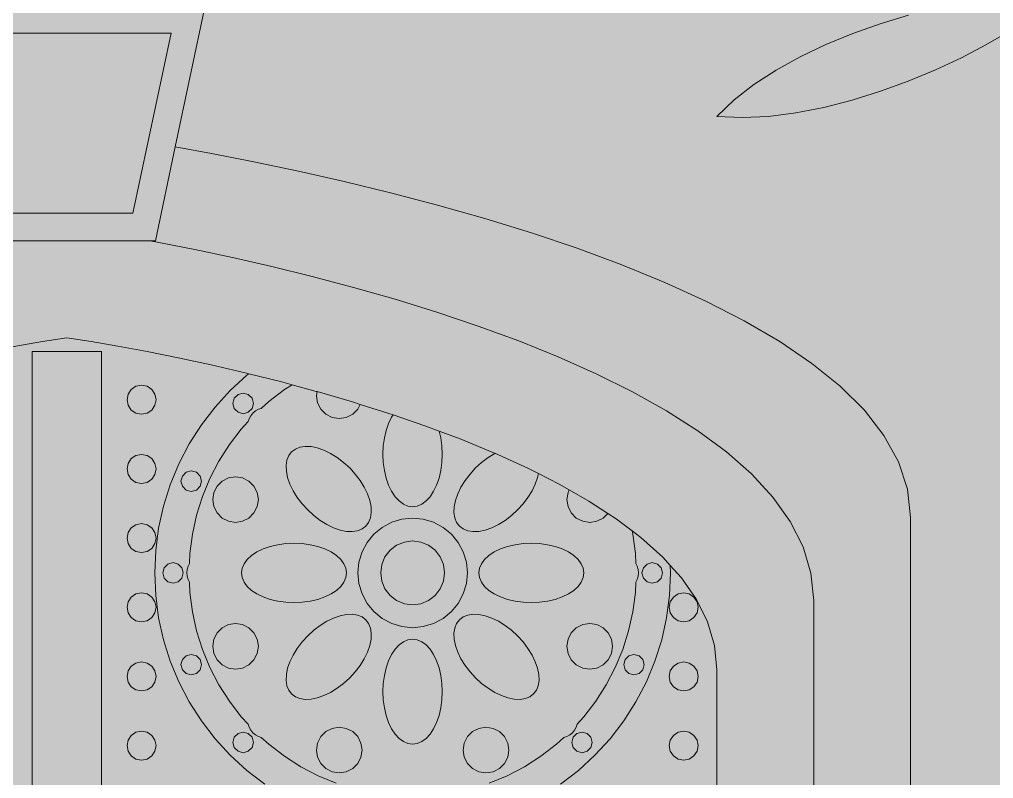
# Model space of a CAD drawing. Header units: millimetres. Extents: x -2412 to 16214, y -1176 to 12021.
# Drawn here: x 2925 to 4000, y 5086 to 5924 of the extents above; entities that cross this region are included whole.
import ezdxf

# ---------------------------------------------------------------- set-up
doc = ezdxf.new("R2010")
doc.units = ezdxf.units.MM
for name, color, linetype, lineweight, true_color in [('00_WHITE_BACKGROUND', 7, 'Continuous', 18, 0xffffff), ('02_CORNICES', 7, 'Continuous', 18, 0x000000), ('03_FRAMES_DOORS', 7, 'Continuous', 18, 0x000000), ('06_ORNAMENT', 7, 'Continuous', 18, 0x000000)]:
    doc.layers.add(name, color=color, linetype=linetype, lineweight=lineweight, true_color=true_color)

msp = doc.modelspace()

# ---------------------------------------------------------------- linework, layer by layer
at = {"layer": '00_WHITE_BACKGROUND', "lineweight": 18, "true_color": 0xffffff}
msp.add_solid([(-2412.2137, -1175.5725), (16213.7405, -1175.5725), (-2412.2137, 12015.2672), (16213.7405, 12015.2672)], dxfattribs=at)
at = {"layer": '02_CORNICES', "color": 7, "lineweight": 18, "true_color": 0x000000}
msp.add_lwpolyline([(3074.8092, 5679.3893), (3096.7481, 5782.9924), (3129.771, 5938.9313), (3083.0382, 5938.9313)], dxfattribs=at)
msp.add_lwpolyline([(2862.1069, 5908.3969), (2904.1374, 5709.9237), (3050.0611, 5709.9237), (3092.0916, 5908.3969)], close=True, dxfattribs=at)
at = {"layer": '03_FRAMES_DOORS', "color": 7, "lineweight": 18, "true_color": 0x000000}
for points in [[(3801.5267, 4473.2824), (3908.3969, 4473.2824), (3908.3969, 5374.0458), (3904.9771, 5405.4809), (3895.0534, 5435.6794), (3879.0687, 5464.6565), (3857.5267, 5492.3969), (3830.855, 5518.916), (3799.5573, 5544.229), (3764.0763, 5568.3511), (3724.9008, 5591.2672), (3682.4885, 5613.0076), (3637.313, 5633.5573), (3589.8321, 5652.9313), (3540.5344, 5671.145), (3489.8779, 5688.1985), (3438.3359, 5704.1069), (3386.3664, 5718.8702), (3334.4427, 5732.5038), (3283.0382, 5744.9924), (3232.626, 5756.3664), (3183.6641, 5766.6412), (3136.626, 5775.8015), (3096.7481, 5782.9924)], [(2885.1298, 5679.3893), (3069.0687, 5679.3893)], [(3069.0687, 5679.3893), (3074.8092, 5679.3893)], [(3801.5267, 4473.2824), (3801.5267, 5282.4427), (3798.5038, 5312.7634), (3789.7099, 5341.8779), (3775.5725, 5369.8168), (3756.4885, 5396.5649), (3732.8855, 5422.1374), (3705.1756, 5446.5496), (3673.771, 5469.8015), (3639.084, 5491.9084), (3601.542, 5512.8702), (3561.542, 5532.687), (3519.5267, 5551.374), (3475.8779, 5568.9313), (3431.0382, 5585.374), (3385.4046, 5600.7176), (3339.3893, 5614.9466), (3293.4351, 5628.0916), (3247.9389, 5640.1374), (3203.2977, 5651.1145), (3159.9542, 5661.0076), (3118.3206, 5669.8473), (3078.7939, 5677.6183), (3069.0687, 5679.3893)], [(3212.8244, 5524.0611), (3178.0916, 5532.7786), (3173.9847, 5533.8168), (3136.2595, 5542.6107), (3100.0153, 5550.4733), (3065.6183, 5557.374), (3033.4198, 5563.3435), (3003.8015, 5568.3969), (2977.0992, 5572.5191), (2950.3969, 5568.3969), (2920.7786, 5563.3435), (2888.5802, 5557.374), (2854.1832, 5550.4733), (2817.9389, 5542.6107), (2780.2137, 5533.8168), (2776.1069, 5532.7786), (2741.374, 5524.0611)], [(3015.2672, 4473.2824), (3015.2672, 5557.2519), (2938.9313, 5557.2519), (2938.9313, 4473.2824)], [(3252.4275, 5513.3435), (3225.6489, 5520.5954)], [(3449.2061, 5445.145), (3411.2214, 5460.7634), (3388.1679, 5469.4046)], [(3583.4656, 5372.6565), (3574.1985, 5378.687), (3553.2672, 5392.3053)], [(3634.916, 5330.2901), (3610.7939, 5351.9847), (3601.1298, 5359.2824)], [(3801.5267, 4473.2824), (3694.6565, 4473.2824), (3694.6565, 5206.1069), (3692.0305, 5233.0534), (3684.3817, 5258.9466), (3672.0611, 5283.771), (3655.4504, 5307.542), (3643.0687, 5321.2519)]]:
    msp.add_lwpolyline(points, dxfattribs=at)
at = {"layer": '06_ORNAMENT', "color": 7, "lineweight": 18, "true_color": 0x000000}
for points in [[(3905.9695, 5928.4275), (3875.0534, 5918.9771), (3844.5802, 5908.1679), (3814.9466, 5896.0305), (3786.6107, 5882.5954), (3759.9847, 5867.9237), (3735.4962, 5852.0305), (3713.5725, 5834.9771), (3694.6565, 5816.7939), (3722.3969, 5815.4046), (3751.5878, 5816.7481), (3781.8473, 5820.5802), (3812.7939, 5826.626), (3844.0458, 5834.6565), (3875.2214, 5844.3969), (3905.9542, 5855.6183), (3935.8473, 5868.0611), (3964.5191, 5881.4656), (3991.6031, 5895.5878), (4016.7023, 5910.1832), (4039.4351, 5924.9771)], [(3178.0916, 5532.7786), (3175.8015, 5531.0382), (3157.4962, 5514.2595), (3140.7176, 5495.9542), (3125.6031, 5476.2443), (3112.2595, 5455.2977), (3100.7939, 5433.2824), (3091.2824, 5410.3359), (3083.8168, 5386.6565), (3078.4427, 5362.4122), (3075.2061, 5337.7863), (3074.1221, 5312.9771), (3075.2061, 5288.1679), (3078.4427, 5263.542), (3083.8168, 5239.2977), (3091.2824, 5215.6183), (3100.7939, 5192.6718), (3112.2595, 5170.6412), (3125.6031, 5149.7099), (3140.7176, 5130), (3157.4962, 5111.6947), (3175.8015, 5094.916), (3195.5115, 5079.8015)], [(3212.8244, 5524.0611), (3225.6489, 5520.5954), (3217.1756, 5515.2061), (3200.0916, 5502.0916), (3191.771, 5494.458), (3188.7023, 5493.5115), (3185.3435, 5491.7099), (3182.4275, 5489.3282), (3180.0458, 5486.4122), (3178.2443, 5483.0534), (3177.2977, 5479.9847), (3169.6641, 5471.6641), (3156.5496, 5454.5802), (3144.9771, 5436.4122), (3135.0382, 5417.313), (3126.7939, 5397.4046), (3120.3206, 5376.8702), (3115.6641, 5355.8473), (3112.855, 5334.4885), (3112.3511, 5323.2061), (3110.8702, 5320.3664), (3109.7557, 5316.7176), (3109.3893, 5312.9771), (3109.7557, 5309.2366), (3110.8702, 5305.5878), (3112.3511, 5302.7481), (3112.855, 5291.4656), (3115.6641, 5270.1069), (3120.3206, 5249.084), (3126.7939, 5228.5496), (3135.0382, 5208.6412), (3144.9771, 5189.542), (3156.5496, 5171.374), (3169.6641, 5154.2901), (3177.2977, 5145.9695), (3178.2443, 5142.9008), (3180.0458, 5139.542), (3182.4275, 5136.626), (3185.3435, 5134.2443), (3188.7023, 5132.4427), (3191.771, 5131.4962), (3200.0916, 5123.8626), (3217.1756, 5110.7481), (3235.3435, 5099.1756), (3254.4427, 5089.2366), (3274.3511, 5080.9924)], [(3253.3435, 5513.084), (3252.4275, 5513.3435)], [(3253.3435, 5513.084), (3252.6107, 5508.4733), (3253.8473, 5500.687), (3257.4198, 5493.6641), (3262.9924, 5488.0916), (3270.0153, 5484.5191), (3277.8015, 5483.2824), (3285.5878, 5484.5191), (3292.6107, 5488.0916), (3298.1832, 5493.6641), (3300.9008, 5498.9924)], [(3300.9008, 5498.9924), (3292.4275, 5501.6641), (3253.3435, 5513.084)], [(3337.2366, 5487.374), (3332.4733, 5489.0229), (3300.9008, 5498.9924)], [(3449.6336, 5444.9618), (3449.374, 5444.8397), (3442.0458, 5440.2901), (3434.9466, 5434.8855), (3428.2443, 5428.7634), (3422.1221, 5422.0611), (3416.7176, 5414.9618), (3412.1679, 5407.6336), (3408.5954, 5400.2595), (3406.0611, 5393.0076), (3404.6412, 5386.0763), (3404.3817, 5379.6183), (3405.2824, 5373.8015), (3407.313, 5368.7634), (3410.4427, 5364.6412), (3414.5649, 5361.5115), (3419.6031, 5359.4809), (3425.4198, 5358.5802), (3431.8779, 5358.8397), (3438.8092, 5360.2595), (3446.0611, 5362.7939), (3453.4351, 5366.3664), (3460.7634, 5370.916), (3467.8626, 5376.3206), (3474.5649, 5382.4427), (3480.687, 5389.145), (3486.0916, 5396.2443), (3490.6412, 5403.5725), (3494.2137, 5410.9466), (3496.7481, 5418.1985), (3497.6336, 5422.5496)], [(3449.6336, 5444.9618), (3449.2061, 5445.145)], [(3497.6336, 5422.5496), (3485.7863, 5428.5344), (3449.6336, 5444.9618)], [(3531.7557, 5404.5649), (3520.5954, 5410.9313), (3497.6336, 5422.5496)], [(3531.7557, 5404.5649), (3530.3206, 5401.7405), (3529.084, 5393.9542), (3530.3206, 5386.1679), (3533.8931, 5379.145), (3539.4656, 5373.5725), (3546.4885, 5370), (3554.2748, 5368.7634), (3562.0611, 5370), (3569.084, 5373.5725), (3574.1985, 5378.687)], [(3553.2672, 5392.3053), (3531.7557, 5404.5649)], [(3443.2061, 5080.9924), (3463.1145, 5089.2366), (3482.2137, 5099.1756), (3500.3817, 5110.7481), (3517.4656, 5123.8626), (3525.7863, 5131.4962), (3528.855, 5132.4427), (3532.2137, 5134.2443), (3535.1298, 5136.626), (3537.5115, 5139.542), (3539.313, 5142.9008), (3540.2595, 5145.9695), (3547.8931, 5154.2901), (3561.0076, 5171.374), (3572.5802, 5189.542), (3582.5191, 5208.6412), (3590.7634, 5228.5496), (3597.2366, 5249.084), (3601.8931, 5270.1069), (3604.7023, 5291.4656), (3605.2061, 5302.7481), (3606.687, 5305.5878), (3607.8015, 5309.2366), (3608.1679, 5312.9771), (3607.8015, 5316.7176), (3606.687, 5320.3664), (3605.2061, 5323.2061), (3604.7023, 5334.4885), (3601.8931, 5355.8473), (3601.1298, 5359.2824), (3583.4656, 5372.6565)], [(3522.0458, 5079.8015), (3541.7557, 5094.916), (3560.0611, 5111.6947), (3576.8397, 5130), (3591.9542, 5149.7099), (3605.2977, 5170.6412), (3616.7634, 5192.6718), (3626.2748, 5215.6183), (3633.7405, 5239.2977), (3639.1145, 5263.542), (3642.3511, 5288.1679), (3643.4351, 5312.9771), (3643.0687, 5321.2519), (3634.916, 5330.2901)]]:
    msp.add_lwpolyline(points, dxfattribs=at)
for points in [[(3043.5115, 5504.0763), (3044.7328, 5497.9389), (3048.2137, 5492.7328), (3053.4046, 5489.2672), (3059.542, 5488.0458), (3065.6794, 5489.2672), (3070.8702, 5492.7328), (3074.3511, 5497.9389), (3075.5725, 5504.0763), (3074.3511, 5510.2137), (3070.8702, 5515.4046), (3065.6794, 5518.8855), (3059.542, 5520.1069), (3053.4046, 5518.8855), (3048.2137, 5515.4046), (3044.7328, 5510.2137)], [(3160.4122, 5500.0153), (3161.9237, 5494.3359), (3166.0763, 5490.1985), (3171.7405, 5488.6718), (3177.4198, 5490.1985), (3181.5573, 5494.3359), (3183.084, 5500.0153), (3181.5573, 5505.6794), (3177.4198, 5509.8321), (3171.7405, 5511.3435), (3166.0763, 5509.8321), (3161.9237, 5505.6794)], [(3337.2366, 5487.374), (3335.6183, 5484.9313), (3332.2901, 5478.0305), (3329.6031, 5470.2748), (3327.6336, 5461.8779), (3326.4275, 5453.0382), (3326.0305, 5443.9695), (3326.4275, 5434.9008), (3327.6336, 5426.0611), (3329.6031, 5417.6641), (3332.2901, 5409.9084), (3335.6183, 5403.0076), (3339.5267, 5397.0992), (3343.9084, 5392.3511), (3348.6565, 5388.8702), (3353.6489, 5386.7481), (3358.7786, 5386.0305), (3363.9084, 5386.7481), (3368.9008, 5388.8702), (3373.6489, 5392.3511), (3378.0305, 5397.0992), (3381.9389, 5403.0076), (3385.2672, 5409.9084), (3387.9542, 5417.6641), (3389.9237, 5426.0611), (3391.1298, 5434.9008), (3391.5267, 5443.9695), (3391.1298, 5453.0382), (3389.9237, 5461.8779), (3388.1679, 5469.4046), (3372.1832, 5475.3893)], [(3219.1298, 5431.5878), (3219.4046, 5425.1298), (3220.8092, 5418.1985), (3223.3435, 5410.9466), (3226.916, 5403.5725), (3231.4656, 5396.2443), (3236.8702, 5389.145), (3242.9924, 5382.4427), (3249.6947, 5376.3206), (3256.7939, 5370.916), (3264.1221, 5366.3664), (3271.4962, 5362.7939), (3278.7481, 5360.2595), (3285.6794, 5358.8397), (3292.1374, 5358.5802), (3297.9542, 5359.4809), (3302.9924, 5361.5115), (3307.1145, 5364.6412), (3310.2443, 5368.7634), (3312.2748, 5373.8015), (3313.1756, 5379.6183), (3312.916, 5386.0763), (3311.4962, 5393.0076), (3308.9618, 5400.2595), (3305.3893, 5407.6336), (3300.8397, 5414.9618), (3295.4351, 5422.0611), (3289.313, 5428.7634), (3282.6107, 5434.8855), (3275.5115, 5440.2901), (3268.1832, 5444.8397), (3260.8092, 5448.4122), (3253.5573, 5450.9466), (3246.626, 5452.3511), (3240.1679, 5452.626), (3234.3511, 5451.7252), (3229.313, 5449.6947), (3225.1908, 5446.5649), (3222.0611, 5442.4427), (3220.0305, 5437.4046)], [(3043.5115, 5427.7405), (3044.7328, 5421.6031), (3048.2137, 5416.3969), (3053.4046, 5412.9313), (3059.542, 5411.7099), (3065.6794, 5412.9313), (3070.8702, 5416.3969), (3074.3511, 5421.6031), (3075.5725, 5427.7405), (3074.3511, 5433.8779), (3070.8702, 5439.0687), (3065.6794, 5442.5496), (3059.542, 5443.771), (3053.4046, 5442.5496), (3048.2137, 5439.0687), (3044.7328, 5433.8779)], [(3103.0687, 5414.1985), (3104.5954, 5408.5344), (3108.7481, 5404.3817), (3114.4122, 5402.855), (3120.0763, 5404.3817), (3124.229, 5408.5344), (3125.7405, 5414.1985), (3124.229, 5419.8626), (3120.0763, 5424.0153), (3114.4122, 5425.5267), (3108.7481, 5424.0153), (3104.5954, 5419.8626)], [(3138.0916, 5393.9542), (3139.3282, 5386.1679), (3142.9008, 5379.145), (3148.4733, 5373.5725), (3155.4962, 5370), (3163.2824, 5368.7634), (3171.0687, 5370), (3178.0916, 5373.5725), (3183.6641, 5379.145), (3187.2366, 5386.1679), (3188.4733, 5393.9542), (3187.2366, 5401.7405), (3183.6641, 5408.7634), (3178.0916, 5414.3359), (3171.0687, 5417.9084), (3163.2824, 5419.145), (3155.4962, 5417.9084), (3148.4733, 5414.3359), (3142.9008, 5408.7634), (3139.3282, 5401.7405)], [(3043.5115, 5351.4046), (3044.7328, 5345.2672), (3048.2137, 5340.0611), (3053.4046, 5336.5954), (3059.542, 5335.374), (3065.6794, 5336.5954), (3070.8702, 5340.0611), (3074.3511, 5345.2672), (3075.5725, 5351.4046), (3074.3511, 5357.542), (3070.8702, 5362.7328), (3065.6794, 5366.2137), (3059.542, 5367.4351), (3053.4046, 5366.2137), (3048.2137, 5362.7328), (3044.7328, 5357.542)], [(3298.3206, 5312.9771), (3299.4809, 5301.1756), (3302.916, 5289.8473), (3308.5038, 5279.3893), (3316.0305, 5270.229), (3325.1908, 5262.7023), (3335.6489, 5257.1145), (3346.9771, 5253.6794), (3358.7786, 5252.5191), (3370.5802, 5253.6794), (3381.9084, 5257.1145), (3392.3664, 5262.7023), (3401.5267, 5270.229), (3409.0534, 5279.3893), (3414.6412, 5289.8473), (3418.0763, 5301.1756), (3419.2366, 5312.9771), (3418.0763, 5324.7786), (3414.6412, 5336.1069), (3409.0534, 5346.5649), (3401.5267, 5355.7252), (3392.3664, 5363.2519), (3381.9084, 5368.8397), (3370.5802, 5372.2748), (3358.7786, 5373.4351), (3346.9771, 5372.2748), (3335.6489, 5368.8397), (3325.1908, 5363.2519), (3316.0305, 5355.7252), (3308.5038, 5346.5649), (3302.916, 5336.1069), (3299.4809, 5324.7786)], [(3169.8473, 5312.9771), (3170.5649, 5307.8473), (3172.687, 5302.855), (3176.1679, 5298.1069), (3180.916, 5293.7252), (3186.8244, 5289.8168), (3193.7252, 5286.4885), (3201.4809, 5283.8015), (3209.8779, 5281.8321), (3218.7176, 5280.626), (3227.7863, 5280.229), (3236.855, 5280.626), (3245.6947, 5281.8321), (3254.0916, 5283.8015), (3261.8473, 5286.4885), (3268.7481, 5289.8168), (3274.6565, 5293.7252), (3279.4046, 5298.1069), (3282.8855, 5302.855), (3285.0076, 5307.8473), (3285.7252, 5312.9771), (3285.0076, 5318.1069), (3282.8855, 5323.0992), (3279.4046, 5327.8473), (3274.6565, 5332.229), (3268.7481, 5336.1374), (3261.8473, 5339.4656), (3254.0916, 5342.1527), (3245.6947, 5344.1221), (3236.855, 5345.3282), (3227.7863, 5345.7252), (3218.7176, 5345.3282), (3209.8779, 5344.1221), (3201.4809, 5342.1527), (3193.7252, 5339.4656), (3186.8244, 5336.1374), (3180.916, 5332.229), (3176.1679, 5327.8473), (3172.687, 5323.0992), (3170.5649, 5318.1069)], [(3323.5115, 5312.9771), (3324.7176, 5303.8473), (3328.229, 5295.3435), (3333.8473, 5288.0458), (3341.145, 5282.4275), (3349.6489, 5278.916), (3358.7786, 5277.7099), (3367.9084, 5278.916), (3376.4122, 5282.4275), (3383.7099, 5288.0458), (3389.3282, 5295.3435), (3392.8397, 5303.8473), (3394.0458, 5312.9771), (3392.8397, 5322.1069), (3389.3282, 5330.6107), (3383.7099, 5337.9084), (3376.4122, 5343.5267), (3367.9084, 5347.0382), (3358.7786, 5348.2443), (3349.6489, 5347.0382), (3341.145, 5343.5267), (3333.8473, 5337.9084), (3328.229, 5330.6107), (3324.7176, 5322.1069)], [(3431.8321, 5312.9771), (3432.5496, 5307.8473), (3434.6718, 5302.855), (3438.1527, 5298.1069), (3442.9008, 5293.7252), (3448.8092, 5289.8168), (3455.7099, 5286.4885), (3463.4656, 5283.8015), (3471.8626, 5281.8321), (3480.7023, 5280.626), (3489.771, 5280.229), (3498.8397, 5280.626), (3507.6794, 5281.8321), (3516.0763, 5283.8015), (3523.8321, 5286.4885), (3530.7328, 5289.8168), (3536.6412, 5293.7252), (3541.3893, 5298.1069), (3544.8702, 5302.855), (3546.9924, 5307.8473), (3547.7099, 5312.9771), (3546.9924, 5318.1069), (3544.8702, 5323.0992), (3541.3893, 5327.8473), (3536.6412, 5332.229), (3530.7328, 5336.1374), (3523.8321, 5339.4656), (3516.0763, 5342.1527), (3507.6794, 5344.1221), (3498.8397, 5345.3282), (3489.771, 5345.7252), (3480.7023, 5345.3282), (3471.8626, 5344.1221), (3463.4656, 5342.1527), (3455.7099, 5339.4656), (3448.8092, 5336.1374), (3442.9008, 5332.229), (3438.1527, 5327.8473), (3434.6718, 5323.0992), (3432.5496, 5318.1069)], [(3082.9466, 5312.9771), (3084.458, 5307.313), (3088.6107, 5303.1603), (3094.2748, 5301.6336), (3099.9389, 5303.1603), (3104.0916, 5307.313), (3105.6183, 5312.9771), (3104.0916, 5318.6412), (3099.9389, 5322.7939), (3094.2748, 5324.3053), (3088.6107, 5322.7939), (3084.458, 5318.6412)], [(3611.9389, 5312.9771), (3613.4656, 5307.313), (3617.6183, 5303.1603), (3623.2824, 5301.6336), (3628.9466, 5303.1603), (3633.0992, 5307.313), (3634.626, 5312.9771), (3633.0992, 5318.6412), (3628.9466, 5322.7939), (3623.2824, 5324.3053), (3617.6183, 5322.7939), (3613.4656, 5318.6412)], [(3043.5115, 5275.0687), (3044.7328, 5268.9313), (3048.2137, 5263.7252), (3053.4046, 5260.2595), (3059.542, 5259.0382), (3065.6794, 5260.2595), (3070.8702, 5263.7252), (3074.3511, 5268.9313), (3075.5725, 5275.0687), (3074.3511, 5281.2061), (3070.8702, 5286.3969), (3065.6794, 5289.8779), (3059.542, 5291.0992), (3053.4046, 5289.8779), (3048.2137, 5286.3969), (3044.7328, 5281.2061)], [(3641.9847, 5275.0687), (3643.2061, 5268.9313), (3646.687, 5263.7252), (3651.8779, 5260.2595), (3658.0153, 5259.0382), (3664.1527, 5260.2595), (3669.3435, 5263.7252), (3672.8244, 5268.9313), (3674.0458, 5275.0687), (3672.8244, 5281.2061), (3669.3435, 5286.3969), (3664.1527, 5289.8779), (3658.0153, 5291.0992), (3651.8779, 5289.8779), (3646.687, 5286.3969), (3643.2061, 5281.2061)], [(3219.1298, 5194.3664), (3220.0305, 5188.5496), (3222.0611, 5183.5115), (3225.1908, 5179.3893), (3229.313, 5176.2595), (3234.3511, 5174.229), (3240.1679, 5173.3282), (3246.626, 5173.6031), (3253.5573, 5175.0076), (3260.8092, 5177.542), (3268.1832, 5181.1145), (3275.5115, 5185.6641), (3282.6107, 5191.0687), (3289.313, 5197.1908), (3295.4351, 5203.8931), (3300.8397, 5210.9924), (3305.3893, 5218.3206), (3308.9618, 5225.6947), (3311.4962, 5232.9466), (3312.916, 5239.8779), (3313.1756, 5246.3359), (3312.2748, 5252.1527), (3310.2443, 5257.1908), (3307.1145, 5261.313), (3302.9924, 5264.4427), (3297.9542, 5266.4733), (3292.1374, 5267.374), (3285.6794, 5267.1145), (3278.7481, 5265.6947), (3271.4962, 5263.1603), (3264.1221, 5259.5878), (3256.7939, 5255.0382), (3249.6947, 5249.6336), (3242.9924, 5243.5115), (3236.8702, 5236.8092), (3231.4656, 5229.7099), (3226.916, 5222.3817), (3223.3435, 5215.0076), (3220.8092, 5207.7557), (3219.4046, 5200.8244)], [(3404.3817, 5246.3359), (3404.6412, 5239.8779), (3406.0611, 5232.9466), (3408.5954, 5225.6947), (3412.1679, 5218.3206), (3416.7176, 5210.9924), (3422.1221, 5203.8931), (3428.2443, 5197.1908), (3434.9466, 5191.0687), (3442.0458, 5185.6641), (3449.374, 5181.1145), (3456.7481, 5177.542), (3464, 5175.0076), (3470.9313, 5173.6031), (3477.3893, 5173.3282), (3483.2061, 5174.229), (3488.2443, 5176.2595), (3492.3664, 5179.3893), (3495.4962, 5183.5115), (3497.5267, 5188.5496), (3498.4275, 5194.3664), (3498.1527, 5200.8244), (3496.7481, 5207.7557), (3494.2137, 5215.0076), (3490.6412, 5222.3817), (3486.0916, 5229.7099), (3480.687, 5236.8092), (3474.5649, 5243.5115), (3467.8626, 5249.6336), (3460.7634, 5255.0382), (3453.4351, 5259.5878), (3446.0611, 5263.1603), (3438.8092, 5265.6947), (3431.8779, 5267.1145), (3425.4198, 5267.374), (3419.6031, 5266.4733), (3414.5649, 5264.4427), (3410.4427, 5261.313), (3407.313, 5257.1908), (3405.2824, 5252.1527)], [(3138.0916, 5232), (3139.3282, 5224.2137), (3142.9008, 5217.1908), (3148.4733, 5211.6183), (3155.4962, 5208.0458), (3163.2824, 5206.8092), (3171.0687, 5208.0458), (3178.0916, 5211.6183), (3183.6641, 5217.1908), (3187.2366, 5224.2137), (3188.4733, 5232), (3187.2366, 5239.7863), (3183.6641, 5246.8092), (3178.0916, 5252.3817), (3171.0687, 5255.9542), (3163.2824, 5257.1908), (3155.4962, 5255.9542), (3148.4733, 5252.3817), (3142.9008, 5246.8092), (3139.3282, 5239.7863)], [(3529.084, 5232), (3530.3206, 5224.2137), (3533.8931, 5217.1908), (3539.4656, 5211.6183), (3546.4885, 5208.0458), (3554.2748, 5206.8092), (3562.0611, 5208.0458), (3569.084, 5211.6183), (3574.6565, 5217.1908), (3578.229, 5224.2137), (3579.4656, 5232), (3578.229, 5239.7863), (3574.6565, 5246.8092), (3569.084, 5252.3817), (3562.0611, 5255.9542), (3554.2748, 5257.1908), (3546.4885, 5255.9542), (3539.4656, 5252.3817), (3533.8931, 5246.8092), (3530.3206, 5239.7863)], [(3326.0305, 5181.9847), (3326.4275, 5172.916), (3327.6336, 5164.0763), (3329.6031, 5155.6794), (3332.2901, 5147.9237), (3335.6183, 5141.0229), (3339.5267, 5135.1145), (3343.9084, 5130.3664), (3348.6565, 5126.8855), (3353.6489, 5124.7634), (3358.7786, 5124.0458), (3363.9084, 5124.7634), (3368.9008, 5126.8855), (3373.6489, 5130.3664), (3378.0305, 5135.1145), (3381.9389, 5141.0229), (3385.2672, 5147.9237), (3387.9542, 5155.6794), (3389.9237, 5164.0763), (3391.1298, 5172.916), (3391.5267, 5181.9847), (3391.1298, 5191.0534), (3389.9237, 5199.8931), (3387.9542, 5208.2901), (3385.2672, 5216.0458), (3381.9389, 5222.9466), (3378.0305, 5228.855), (3373.6489, 5233.6031), (3368.9008, 5237.084), (3363.9084, 5239.2061), (3358.7786, 5239.9237), (3353.6489, 5239.2061), (3348.6565, 5237.084), (3343.9084, 5233.6031), (3339.5267, 5228.855), (3335.6183, 5222.9466), (3332.2901, 5216.0458), (3329.6031, 5208.2901), (3327.6336, 5199.8931), (3326.4275, 5191.0534)], [(3043.5115, 5198.7328), (3044.7328, 5192.5954), (3048.2137, 5187.3893), (3053.4046, 5183.9237), (3059.542, 5182.7023), (3065.6794, 5183.9237), (3070.8702, 5187.3893), (3074.3511, 5192.5954), (3075.5725, 5198.7328), (3074.3511, 5204.8702), (3070.8702, 5210.0611), (3065.6794, 5213.542), (3059.542, 5214.7634), (3053.4046, 5213.542), (3048.2137, 5210.0611), (3044.7328, 5204.8702)], [(3103.0687, 5211.7557), (3104.5954, 5206.0916), (3108.7481, 5201.9389), (3114.4122, 5200.4275), (3120.0763, 5201.9389), (3124.229, 5206.0916), (3125.7405, 5211.7557), (3124.229, 5217.4198), (3120.0763, 5221.5725), (3114.4122, 5223.0992), (3108.7481, 5221.5725), (3104.5954, 5217.4198)], [(3591.8168, 5211.7557), (3593.3282, 5206.0916), (3597.4809, 5201.9389), (3603.145, 5200.4275), (3608.8092, 5201.9389), (3612.9618, 5206.0916), (3614.4885, 5211.7557), (3612.9618, 5217.4198), (3608.8092, 5221.5725), (3603.145, 5223.0992), (3597.4809, 5221.5725), (3593.3282, 5217.4198)], [(3641.9847, 5198.7328), (3643.2061, 5192.5954), (3646.687, 5187.3893), (3651.8779, 5183.9237), (3658.0153, 5182.7023), (3664.1527, 5183.9237), (3669.3435, 5187.3893), (3672.8244, 5192.5954), (3674.0458, 5198.7328), (3672.8244, 5204.8702), (3669.3435, 5210.0611), (3664.1527, 5213.542), (3658.0153, 5214.7634), (3651.8779, 5213.542), (3646.687, 5210.0611), (3643.2061, 5204.8702)], [(3252.6107, 5117.4809), (3253.8473, 5109.6947), (3257.4198, 5102.6718), (3262.9924, 5097.0992), (3270.0153, 5093.5267), (3277.8015, 5092.2901), (3285.5878, 5093.5267), (3292.6107, 5097.0992), (3298.1832, 5102.6718), (3301.7557, 5109.6947), (3302.9924, 5117.4809), (3301.7557, 5125.2672), (3298.1832, 5132.2901), (3292.6107, 5137.8626), (3285.5878, 5141.4351), (3277.8015, 5142.6718), (3270.0153, 5141.4351), (3262.9924, 5137.8626), (3257.4198, 5132.2901), (3253.8473, 5125.2672)], [(3414.5649, 5117.4809), (3415.8015, 5109.6947), (3419.374, 5102.6718), (3424.9466, 5097.0992), (3431.9695, 5093.5267), (3439.7557, 5092.2901), (3447.542, 5093.5267), (3454.5649, 5097.0992), (3460.1374, 5102.6718), (3463.7099, 5109.6947), (3464.9466, 5117.4809), (3463.7099, 5125.2672), (3460.1374, 5132.2901), (3454.5649, 5137.8626), (3447.542, 5141.4351), (3439.7557, 5142.6718), (3431.9695, 5141.4351), (3424.9466, 5137.8626), (3419.374, 5132.2901), (3415.8015, 5125.2672)], [(3043.5115, 5122.3969), (3044.7328, 5116.2595), (3048.2137, 5111.0534), (3053.4046, 5107.5878), (3059.542, 5106.3664), (3065.6794, 5107.5878), (3070.8702, 5111.0534), (3074.3511, 5116.2595), (3075.5725, 5122.3969), (3074.3511, 5128.5344), (3070.8702, 5133.7252), (3065.6794, 5137.2061), (3059.542, 5138.4275), (3053.4046, 5137.2061), (3048.2137, 5133.7252), (3044.7328, 5128.5344)], [(3160.4122, 5125.9389), (3161.9237, 5120.2748), (3166.0763, 5116.1221), (3171.7405, 5114.6107), (3177.4198, 5116.1221), (3181.5573, 5120.2748), (3183.084, 5125.9389), (3181.5573, 5131.6183), (3177.4198, 5135.7557), (3171.7405, 5137.2824), (3166.0763, 5135.7557), (3161.9237, 5131.6183)], [(3534.4733, 5125.9389), (3536, 5120.2748), (3540.1374, 5116.1221), (3545.8168, 5114.6107), (3551.4809, 5116.1221), (3555.6336, 5120.2748), (3557.145, 5125.9389), (3555.6336, 5131.6183), (3551.4809, 5135.7557), (3545.8168, 5137.2824), (3540.1374, 5135.7557), (3536, 5131.6183)], [(3641.9847, 5122.3969), (3643.2061, 5116.2595), (3646.687, 5111.0534), (3651.8779, 5107.5878), (3658.0153, 5106.3664), (3664.1527, 5107.5878), (3669.3435, 5111.0534), (3672.8244, 5116.2595), (3674.0458, 5122.3969), (3672.8244, 5128.5344), (3669.3435, 5133.7252), (3664.1527, 5137.2061), (3658.0153, 5138.4275), (3651.8779, 5137.2061), (3646.687, 5133.7252), (3643.2061, 5128.5344)]]:
    msp.add_lwpolyline(points, close=True, dxfattribs=at)

doc.saveas('drawing.dxf')
